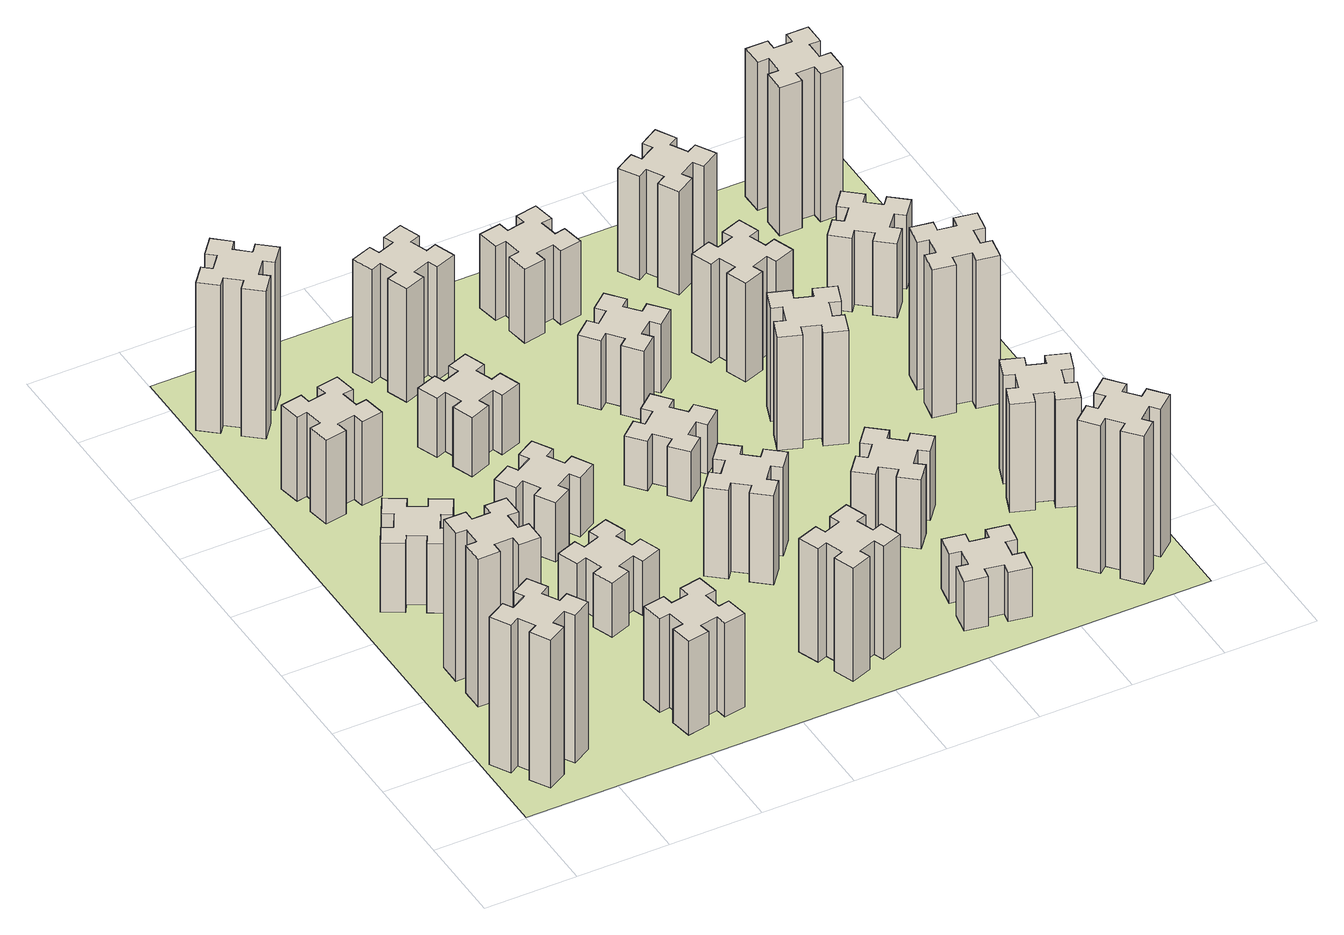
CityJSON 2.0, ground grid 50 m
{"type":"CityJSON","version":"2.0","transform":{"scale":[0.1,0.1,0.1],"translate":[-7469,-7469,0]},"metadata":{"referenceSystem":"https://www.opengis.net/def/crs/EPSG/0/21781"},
"CityObjects":{
"building1":{"type":"Building","attributes":{"class":"1000","function":"1000","usage":"1000","yearOfConstruction":2016,"roofType":"1000","measuredHeight":90,"storeysAboveGround":30,"storeysBelowGround":0},"geometry":[{"type":"Solid","lod":"1","boundaries":[[[[0,1,2,3,4,5,6,7,8,9,10,11,12,13,14,15,16,17,18,19]],[[17,16,20,21]],[[16,15,22,20]],[[15,14,23,22]],[[14,13,24,23]],[[13,12,25,24]],[[12,11,26,25]],[[11,10,27,26]],[[10,9,28,27]],[[9,8,29,28]],[[8,7,30,29]],[[7,6,31,30]],[[6,5,32,31]],[[5,4,33,32]],[[4,3,34,33]],[[3,2,35,34]],[[2,1,36,35]],[[1,0,37,36]],[[0,19,38,37]],[[19,18,39,38]],[[18,17,21,39]],[[24,25,26,27,28,29,30,31,32,33,34,35,36,37,38,39,21,20,22,23]]]]}]},
"building2":{"type":"Building","attributes":{"class":"1000","function":"1000","usage":"1000","yearOfConstruction":2016,"roofType":"1000","measuredHeight":90,"storeysAboveGround":30,"storeysBelowGround":0},"geometry":[{"type":"Solid","lod":"1","boundaries":[[[[40,41,42,43,44,45,46,47,48,49,50,51,52,53,54,55,56,57,58,59]],[[57,56,60,61]],[[56,55,62,60]],[[55,54,63,62]],[[54,53,64,63]],[[53,52,65,64]],[[52,51,66,65]],[[51,50,67,66]],[[50,49,68,67]],[[49,48,69,68]],[[48,47,70,69]],[[47,46,71,70]],[[46,45,72,71]],[[45,44,73,72]],[[44,43,74,73]],[[43,42,75,74]],[[42,41,76,75]],[[41,40,77,76]],[[40,59,78,77]],[[59,58,79,78]],[[58,57,61,79]],[[64,65,66,67,68,69,70,71,72,73,74,75,76,77,78,79,61,60,62,63]]]]}]},
"building3":{"type":"Building","attributes":{"class":"1000","function":"1000","usage":"1000","yearOfConstruction":2016,"roofType":"1000","measuredHeight":42,"storeysAboveGround":30,"storeysBelowGround":0},"geometry":[{"type":"Solid","lod":"1","boundaries":[[[[80,81,82,83,84,85,86,87,88,89,90,91,92,93,94,95,96,97,98,99]],[[97,96,100,101]],[[96,95,102,100]],[[95,94,103,102]],[[94,93,104,103]],[[93,92,105,104]],[[92,91,106,105]],[[91,90,107,106]],[[90,89,108,107]],[[89,88,109,108]],[[88,87,110,109]],[[87,86,111,110]],[[86,85,112,111]],[[85,84,113,112]],[[84,83,114,113]],[[83,82,115,114]],[[82,81,116,115]],[[81,80,117,116]],[[80,99,118,117]],[[99,98,119,118]],[[98,97,101,119]],[[104,105,106,107,108,109,110,111,112,113,114,115,116,117,118,119,101,100,102,103]]]]}]},
"building4":{"type":"Building","attributes":{"class":"1000","function":"1000","usage":"1000","yearOfConstruction":2016,"roofType":"1000","measuredHeight":51,"storeysAboveGround":30,"storeysBelowGround":0},"geometry":[{"type":"Solid","lod":"1","boundaries":[[[[120,121,122,123,124,125,126,127,128,129,130,131,132,133,134,135,136,137,138,139]],[[137,136,140,141]],[[136,135,142,140]],[[135,134,143,142]],[[134,133,144,143]],[[133,132,145,144]],[[132,131,146,145]],[[131,130,147,146]],[[130,129,148,147]],[[129,128,149,148]],[[128,127,150,149]],[[127,126,151,150]],[[126,125,152,151]],[[125,124,153,152]],[[124,123,154,153]],[[123,122,155,154]],[[122,121,156,155]],[[121,120,157,156]],[[120,139,158,157]],[[139,138,159,158]],[[138,137,141,159]],[[144,145,146,147,148,149,150,151,152,153,154,155,156,157,158,159,141,140,142,143]]]]}]},
"building5":{"type":"Building","attributes":{"class":"1000","function":"1000","usage":"1000","yearOfConstruction":2016,"roofType":"1000","measuredHeight":57,"storeysAboveGround":30,"storeysBelowGround":0},"geometry":[{"type":"Solid","lod":"1","boundaries":[[[[160,161,162,163,164,165,166,167,168,169,170,171,172,173,174,175,176,177,178,179]],[[177,176,180,181]],[[176,175,182,180]],[[175,174,183,182]],[[174,173,184,183]],[[173,172,185,184]],[[172,171,186,185]],[[171,170,187,186]],[[170,169,188,187]],[[169,168,189,188]],[[168,167,190,189]],[[167,166,191,190]],[[166,165,192,191]],[[165,164,193,192]],[[164,163,194,193]],[[163,162,195,194]],[[162,161,196,195]],[[161,160,197,196]],[[160,179,198,197]],[[179,178,199,198]],[[178,177,181,199]],[[184,185,186,187,188,189,190,191,192,193,194,195,196,197,198,199,181,180,182,183]]]]}]},
"building6":{"type":"Building","attributes":{"class":"1000","function":"1000","usage":"1000","yearOfConstruction":2016,"roofType":"1000","measuredHeight":90,"storeysAboveGround":30,"storeysBelowGround":0},"geometry":[{"type":"Solid","lod":"1","boundaries":[[[[200,201,202,203,204,205,206,207,208,209,210,211,212,213,214,215,216,217,218,219]],[[217,216,220,221]],[[216,215,222,220]],[[215,214,223,222]],[[214,213,224,223]],[[213,212,225,224]],[[212,211,226,225]],[[211,210,227,226]],[[210,209,228,227]],[[209,208,229,228]],[[208,207,230,229]],[[207,206,231,230]],[[206,205,232,231]],[[205,204,233,232]],[[204,203,234,233]],[[203,202,235,234]],[[202,201,236,235]],[[201,200,237,236]],[[200,219,238,237]],[[219,218,239,238]],[[218,217,221,239]],[[224,225,226,227,228,229,230,231,232,233,234,235,236,237,238,239,221,220,222,223]]]]}]},
"building7":{"type":"Building","attributes":{"class":"1000","function":"1000","usage":"1000","yearOfConstruction":2016,"roofType":"1000","measuredHeight":33,"storeysAboveGround":30,"storeysBelowGround":0},"geometry":[{"type":"Solid","lod":"1","boundaries":[[[[240,241,242,243,244,245,246,247,248,249,250,251,252,253,254,255,256,257,258,259]],[[257,256,260,261]],[[256,255,262,260]],[[255,254,263,262]],[[254,253,264,263]],[[253,252,265,264]],[[252,251,266,265]],[[251,250,267,266]],[[250,249,268,267]],[[249,248,269,268]],[[248,247,270,269]],[[247,246,271,270]],[[246,245,272,271]],[[245,244,273,272]],[[244,243,274,273]],[[243,242,275,274]],[[242,241,276,275]],[[241,240,277,276]],[[240,259,278,277]],[[259,258,279,278]],[[258,257,261,279]],[[264,265,266,267,268,269,270,271,272,273,274,275,276,277,278,279,261,260,262,263]]]]}]},
"building8":{"type":"Building","attributes":{"class":"1000","function":"1000","usage":"1000","yearOfConstruction":2016,"roofType":"1000","measuredHeight":36,"storeysAboveGround":30,"storeysBelowGround":0},"geometry":[{"type":"Solid","lod":"1","boundaries":[[[[280,281,282,283,284,285,286,287,288,289,290,291,292,293,294,295,296,297,298,299]],[[297,296,300,301]],[[296,295,302,300]],[[295,294,303,302]],[[294,293,304,303]],[[293,292,305,304]],[[292,291,306,305]],[[291,290,307,306]],[[290,289,308,307]],[[289,288,309,308]],[[288,287,310,309]],[[287,286,311,310]],[[286,285,312,311]],[[285,284,313,312]],[[284,283,314,313]],[[283,282,315,314]],[[282,281,316,315]],[[281,280,317,316]],[[280,299,318,317]],[[299,298,319,318]],[[298,297,301,319]],[[304,305,306,307,308,309,310,311,312,313,314,315,316,317,318,319,301,300,302,303]]]]}]},
"building9":{"type":"Building","attributes":{"class":"1000","function":"1000","usage":"1000","yearOfConstruction":2016,"roofType":"1000","measuredHeight":36,"storeysAboveGround":30,"storeysBelowGround":0},"geometry":[{"type":"Solid","lod":"1","boundaries":[[[[320,321,322,323,324,325,326,327,328,329,330,331,332,333,334,335,336,337,338,339]],[[337,336,340,341]],[[336,335,342,340]],[[335,334,343,342]],[[334,333,344,343]],[[333,332,345,344]],[[332,331,346,345]],[[331,330,347,346]],[[330,329,348,347]],[[329,328,349,348]],[[328,327,350,349]],[[327,326,351,350]],[[326,325,352,351]],[[325,324,353,352]],[[324,323,354,353]],[[323,322,355,354]],[[322,321,356,355]],[[321,320,357,356]],[[320,339,358,357]],[[339,338,359,358]],[[338,337,341,359]],[[344,345,346,347,348,349,350,351,352,353,354,355,356,357,358,359,341,340,342,343]]]]}]},
"building10":{"type":"Building","attributes":{"class":"1000","function":"1000","usage":"1000","yearOfConstruction":2016,"roofType":"1000","measuredHeight":69,"storeysAboveGround":30,"storeysBelowGround":0},"geometry":[{"type":"Solid","lod":"1","boundaries":[[[[360,361,362,363,364,365,366,367,368,369,370,371,372,373,374,375,376,377,378,379]],[[377,376,380,381]],[[376,375,382,380]],[[375,374,383,382]],[[374,373,384,383]],[[373,372,385,384]],[[372,371,386,385]],[[371,370,387,386]],[[370,369,388,387]],[[369,368,389,388]],[[368,367,390,389]],[[367,366,391,390]],[[366,365,392,391]],[[365,364,393,392]],[[364,363,394,393]],[[363,362,395,394]],[[362,361,396,395]],[[361,360,397,396]],[[360,379,398,397]],[[379,378,399,398]],[[378,377,381,399]],[[384,385,386,387,388,389,390,391,392,393,394,395,396,397,398,399,381,380,382,383]]]]}]},
"building11":{"type":"Building","attributes":{"class":"1000","function":"1000","usage":"1000","yearOfConstruction":2016,"roofType":"1000","measuredHeight":69,"storeysAboveGround":30,"storeysBelowGround":0},"geometry":[{"type":"Solid","lod":"1","boundaries":[[[[400,401,402,403,404,405,406,407,408,409,410,411,412,413,414,415,416,417,418,419]],[[417,416,420,421]],[[416,415,422,420]],[[415,414,423,422]],[[414,413,424,423]],[[413,412,425,424]],[[412,411,426,425]],[[411,410,427,426]],[[410,409,428,427]],[[409,408,429,428]],[[408,407,430,429]],[[407,406,431,430]],[[406,405,432,431]],[[405,404,433,432]],[[404,403,434,433]],[[403,402,435,434]],[[402,401,436,435]],[[401,400,437,436]],[[400,419,438,437]],[[419,418,439,438]],[[418,417,421,439]],[[424,425,426,427,428,429,430,431,432,433,434,435,436,437,438,439,421,420,422,423]]]]}]},
"building12":{"type":"Building","attributes":{"class":"1000","function":"1000","usage":"1000","yearOfConstruction":2016,"roofType":"1000","measuredHeight":54,"storeysAboveGround":30,"storeysBelowGround":0},"geometry":[{"type":"Solid","lod":"1","boundaries":[[[[440,441,442,443,444,445,446,447,448,449,450,451,452,453,454,455,456,457,458,459]],[[457,456,460,461]],[[456,455,462,460]],[[455,454,463,462]],[[454,453,464,463]],[[453,452,465,464]],[[452,451,466,465]],[[451,450,467,466]],[[450,449,468,467]],[[449,448,469,468]],[[448,447,470,469]],[[447,446,471,470]],[[446,445,472,471]],[[445,444,473,472]],[[444,443,474,473]],[[443,442,475,474]],[[442,441,476,475]],[[441,440,477,476]],[[440,459,478,477]],[[459,458,479,478]],[[458,457,461,479]],[[464,465,466,467,468,469,470,471,472,473,474,475,476,477,478,479,461,460,462,463]]]]}]},
"building13":{"type":"Building","attributes":{"class":"1000","function":"1000","usage":"1000","yearOfConstruction":2016,"roofType":"1000","measuredHeight":30,"storeysAboveGround":30,"storeysBelowGround":0},"geometry":[{"type":"Solid","lod":"1","boundaries":[[[[480,481,482,483,484,485,486,487,488,489,490,491,492,493,494,495,496,497,498,499]],[[497,496,500,501]],[[496,495,502,500]],[[495,494,503,502]],[[494,493,504,503]],[[493,492,505,504]],[[492,491,506,505]],[[491,490,507,506]],[[490,489,508,507]],[[489,488,509,508]],[[488,487,510,509]],[[487,486,511,510]],[[486,485,512,511]],[[485,484,513,512]],[[484,483,514,513]],[[483,482,515,514]],[[482,481,516,515]],[[481,480,517,516]],[[480,499,518,517]],[[499,498,519,518]],[[498,497,501,519]],[[504,505,506,507,508,509,510,511,512,513,514,515,516,517,518,519,501,500,502,503]]]]}]},
"building14":{"type":"Building","attributes":{"class":"1000","function":"1000","usage":"1000","yearOfConstruction":2016,"roofType":"1000","measuredHeight":42,"storeysAboveGround":30,"storeysBelowGround":0},"geometry":[{"type":"Solid","lod":"1","boundaries":[[[[520,521,522,523,524,525,526,527,528,529,530,531,532,533,534,535,536,537,538,539]],[[537,536,540,541]],[[536,535,542,540]],[[535,534,543,542]],[[534,533,544,543]],[[533,532,545,544]],[[532,531,546,545]],[[531,530,547,546]],[[530,529,548,547]],[[529,528,549,548]],[[528,527,550,549]],[[527,526,551,550]],[[526,525,552,551]],[[525,524,553,552]],[[524,523,554,553]],[[523,522,555,554]],[[522,521,556,555]],[[521,520,557,556]],[[520,539,558,557]],[[539,538,559,558]],[[538,537,541,559]],[[544,545,546,547,548,549,550,551,552,553,554,555,556,557,558,559,541,540,542,543]]]]}]},
"building15":{"type":"Building","attributes":{"class":"1000","function":"1000","usage":"1000","yearOfConstruction":2016,"roofType":"1000","measuredHeight":30,"storeysAboveGround":30,"storeysBelowGround":0},"geometry":[{"type":"Solid","lod":"1","boundaries":[[[[560,561,562,563,564,565,566,567,568,569,570,571,572,573,574,575,576,577,578,579]],[[577,576,580,581]],[[576,575,582,580]],[[575,574,583,582]],[[574,573,584,583]],[[573,572,585,584]],[[572,571,586,585]],[[571,570,587,586]],[[570,569,588,587]],[[569,568,589,588]],[[568,567,590,589]],[[567,566,591,590]],[[566,565,592,591]],[[565,564,593,592]],[[564,563,594,593]],[[563,562,595,594]],[[562,561,596,595]],[[561,560,597,596]],[[560,579,598,597]],[[579,578,599,598]],[[578,577,581,599]],[[584,585,586,587,588,589,590,591,592,593,594,595,596,597,598,599,581,580,582,583]]]]}]},
"building16":{"type":"Building","attributes":{"class":"1000","function":"1000","usage":"1000","yearOfConstruction":2016,"roofType":"1000","measuredHeight":45,"storeysAboveGround":30,"storeysBelowGround":0},"geometry":[{"type":"Solid","lod":"1","boundaries":[[[[600,601,602,603,604,605,606,607,608,609,610,611,612,613,614,615,616,617,618,619]],[[617,616,620,621]],[[616,615,622,620]],[[615,614,623,622]],[[614,613,624,623]],[[613,612,625,624]],[[612,611,626,625]],[[611,610,627,626]],[[610,609,628,627]],[[609,608,629,628]],[[608,607,630,629]],[[607,606,631,630]],[[606,605,632,631]],[[605,604,633,632]],[[604,603,634,633]],[[603,602,635,634]],[[602,601,636,635]],[[601,600,637,636]],[[600,619,638,637]],[[619,618,639,638]],[[618,617,621,639]],[[624,625,626,627,628,629,630,631,632,633,634,635,636,637,638,639,621,620,622,623]]]]}]},
"building17":{"type":"Building","attributes":{"class":"1000","function":"1000","usage":"1000","yearOfConstruction":2016,"roofType":"1000","measuredHeight":42,"storeysAboveGround":30,"storeysBelowGround":0},"geometry":[{"type":"Solid","lod":"1","boundaries":[[[[640,641,642,643,644,645,646,647,648,649,650,651,652,653,654,655,656,657,658,659]],[[657,656,660,661]],[[656,655,662,660]],[[655,654,663,662]],[[654,653,664,663]],[[653,652,665,664]],[[652,651,666,665]],[[651,650,667,666]],[[650,649,668,667]],[[649,648,669,668]],[[648,647,670,669]],[[647,646,671,670]],[[646,645,672,671]],[[645,644,673,672]],[[644,643,674,673]],[[643,642,675,674]],[[642,641,676,675]],[[641,640,677,676]],[[640,659,678,677]],[[659,658,679,678]],[[658,657,661,679]],[[664,665,666,667,668,669,670,671,672,673,674,675,676,677,678,679,661,660,662,663]]]]}]},
"building18":{"type":"Building","attributes":{"class":"1000","function":"1000","usage":"1000","yearOfConstruction":2016,"roofType":"1000","measuredHeight":69,"storeysAboveGround":30,"storeysBelowGround":0},"geometry":[{"type":"Solid","lod":"1","boundaries":[[[[680,681,682,683,684,685,686,687,688,689,690,691,692,693,694,695,696,697,698,699]],[[697,696,700,701]],[[696,695,702,700]],[[695,694,703,702]],[[694,693,704,703]],[[693,692,705,704]],[[692,691,706,705]],[[691,690,707,706]],[[690,689,708,707]],[[689,688,709,708]],[[688,687,710,709]],[[687,686,711,710]],[[686,685,712,711]],[[685,684,713,712]],[[684,683,714,713]],[[683,682,715,714]],[[682,681,716,715]],[[681,680,717,716]],[[680,699,718,717]],[[699,698,719,718]],[[698,697,701,719]],[[704,705,706,707,708,709,710,711,712,713,714,715,716,717,718,719,701,700,702,703]]]]}]},
"building19":{"type":"Building","attributes":{"class":"1000","function":"1000","usage":"1000","yearOfConstruction":2016,"roofType":"1000","measuredHeight":60,"storeysAboveGround":30,"storeysBelowGround":0},"geometry":[{"type":"Solid","lod":"1","boundaries":[[[[720,721,722,723,724,725,726,727,728,729,730,731,732,733,734,735,736,737,738,739]],[[737,736,740,741]],[[736,735,742,740]],[[735,734,743,742]],[[734,733,744,743]],[[733,732,745,744]],[[732,731,746,745]],[[731,730,747,746]],[[730,729,748,747]],[[729,728,749,748]],[[728,727,750,749]],[[727,726,751,750]],[[726,725,752,751]],[[725,724,753,752]],[[724,723,754,753]],[[723,722,755,754]],[[722,721,756,755]],[[721,720,757,756]],[[720,739,758,757]],[[739,738,759,758]],[[738,737,741,759]],[[744,745,746,747,748,749,750,751,752,753,754,755,756,757,758,759,741,740,742,743]]]]}]},
"building20":{"type":"Building","attributes":{"class":"1000","function":"1000","usage":"1000","yearOfConstruction":2016,"roofType":"1000","measuredHeight":90,"storeysAboveGround":30,"storeysBelowGround":0},"geometry":[{"type":"Solid","lod":"1","boundaries":[[[[760,761,762,763,764,765,766,767,768,769,770,771,772,773,774,775,776,777,778,779]],[[777,776,780,781]],[[776,775,782,780]],[[775,774,783,782]],[[774,773,784,783]],[[773,772,785,784]],[[772,771,786,785]],[[771,770,787,786]],[[770,769,788,787]],[[769,768,789,788]],[[768,767,790,789]],[[767,766,791,790]],[[766,765,792,791]],[[765,764,793,792]],[[764,763,794,793]],[[763,762,795,794]],[[762,761,796,795]],[[761,760,797,796]],[[760,779,798,797]],[[779,778,799,798]],[[778,777,781,799]],[[784,785,786,787,788,789,790,791,792,793,794,795,796,797,798,799,781,780,782,783]]]]}]},
"building21":{"type":"Building","attributes":{"class":"1000","function":"1000","usage":"1000","yearOfConstruction":2016,"roofType":"1000","measuredHeight":63,"storeysAboveGround":30,"storeysBelowGround":0},"geometry":[{"type":"Solid","lod":"1","boundaries":[[[[800,801,802,803,804,805,806,807,808,809,810,811,812,813,814,815,816,817,818,819]],[[817,816,820,821]],[[816,815,822,820]],[[815,814,823,822]],[[814,813,824,823]],[[813,812,825,824]],[[812,811,826,825]],[[811,810,827,826]],[[810,809,828,827]],[[809,808,829,828]],[[808,807,830,829]],[[807,806,831,830]],[[806,805,832,831]],[[805,804,833,832]],[[804,803,834,833]],[[803,802,835,834]],[[802,801,836,835]],[[801,800,837,836]],[[800,819,838,837]],[[819,818,839,838]],[[818,817,821,839]],[[824,825,826,827,828,829,830,831,832,833,834,835,836,837,838,839,821,820,822,823]]]]}]},
"building22":{"type":"Building","attributes":{"class":"1000","function":"1000","usage":"1000","yearOfConstruction":2016,"roofType":"1000","measuredHeight":66,"storeysAboveGround":30,"storeysBelowGround":0},"geometry":[{"type":"Solid","lod":"1","boundaries":[[[[840,841,842,843,844,845,846,847,848,849,850,851,852,853,854,855,856,857,858,859]],[[857,856,860,861]],[[856,855,862,860]],[[855,854,863,862]],[[854,853,864,863]],[[853,852,865,864]],[[852,851,866,865]],[[851,850,867,866]],[[850,849,868,867]],[[849,848,869,868]],[[848,847,870,869]],[[847,846,871,870]],[[846,845,872,871]],[[845,844,873,872]],[[844,843,874,873]],[[843,842,875,874]],[[842,841,876,875]],[[841,840,877,876]],[[840,859,878,877]],[[859,858,879,878]],[[858,857,861,879]],[[864,865,866,867,868,869,870,871,872,873,874,875,876,877,878,879,861,860,862,863]]]]}]},
"building23":{"type":"Building","attributes":{"class":"1000","function":"1000","usage":"1000","yearOfConstruction":2016,"roofType":"1000","measuredHeight":90,"storeysAboveGround":30,"storeysBelowGround":0},"geometry":[{"type":"Solid","lod":"1","boundaries":[[[[880,881,882,883,884,885,886,887,888,889,890,891,892,893,894,895,896,897,898,899]],[[897,896,900,901]],[[896,895,902,900]],[[895,894,903,902]],[[894,893,904,903]],[[893,892,905,904]],[[892,891,906,905]],[[891,890,907,906]],[[890,889,908,907]],[[889,888,909,908]],[[888,887,910,909]],[[887,886,911,910]],[[886,885,912,911]],[[885,884,913,912]],[[884,883,914,913]],[[883,882,915,914]],[[882,881,916,915]],[[881,880,917,916]],[[880,899,918,917]],[[899,898,919,918]],[[898,897,901,919]],[[904,905,906,907,908,909,910,911,912,913,914,915,916,917,918,919,901,900,902,903]]]]}]},
"building24":{"type":"Building","attributes":{"class":"1000","function":"1000","usage":"1000","yearOfConstruction":2016,"roofType":"1000","measuredHeight":45,"storeysAboveGround":30,"storeysBelowGround":0},"geometry":[{"type":"Solid","lod":"1","boundaries":[[[[920,921,922,923,924,925,926,927,928,929,930,931,932,933,934,935,936,937,938,939]],[[937,936,940,941]],[[936,935,942,940]],[[935,934,943,942]],[[934,933,944,943]],[[933,932,945,944]],[[932,931,946,945]],[[931,930,947,946]],[[930,929,948,947]],[[929,928,949,948]],[[928,927,950,949]],[[927,926,951,950]],[[926,925,952,951]],[[925,924,953,952]],[[924,923,954,953]],[[923,922,955,954]],[[922,921,956,955]],[[921,920,957,956]],[[920,939,958,957]],[[939,938,959,958]],[[938,937,941,959]],[[944,945,946,947,948,949,950,951,952,953,954,955,956,957,958,959,941,940,942,943]]]]}]},
"building25":{"type":"Building","attributes":{"class":"1000","function":"1000","usage":"1000","yearOfConstruction":2016,"roofType":"1000","measuredHeight":90,"storeysAboveGround":30,"storeysBelowGround":0},"geometry":[{"type":"Solid","lod":"1","boundaries":[[[[960,961,962,963,964,965,966,967,968,969,970,971,972,973,974,975,976,977,978,979]],[[977,976,980,981]],[[976,975,982,980]],[[975,974,983,982]],[[974,973,984,983]],[[973,972,985,984]],[[972,971,986,985]],[[971,970,987,986]],[[970,969,988,987]],[[969,968,989,988]],[[968,967,990,989]],[[967,966,991,990]],[[966,965,992,991]],[[965,964,993,992]],[[964,963,994,993]],[[963,962,995,994]],[[962,961,996,995]],[[961,960,997,996]],[[960,979,998,997]],[[979,978,999,998]],[[978,977,981,999]],[[984,985,986,987,988,989,990,991,992,993,994,995,996,997,998,999,981,980,982,983]]]]}]},
"landuse1":{"type":"LandUse","attributes":{"name":"plot1","function":"1010"},"geometry":[{"type":"MultiSurface","lod":"1","boundaries":[[[1000,1001,1002,1003]]]}]}
},
"vertices":[
[155,364,0],[205,277,0],[153,247,0],[213,143,0],[317,203,0],[287,255,0],[374,305,0],[404,253,0],[508,313,0],[448,417,0],[396,387,0],[346,474,0],[398,504,0],[338,608,0],[234,548,0],[264,496,0],[177,446,0],[147,498,0],[43,438,0],[103,334,0],[177,446,900],[147,498,900],[264,496,900],[234,548,900],[338,608,900],[398,504,900],[346,474,900],[396,387,900],[448,417,900],[508,313,900],[404,253,900],[374,305,900],[287,255,900],[317,203,900],[213,143,900],[153,247,900],[205,277,900],[155,364,900],[103,334,900],[43,438,900],
[265,1065,0],[265,965,0],[205,965,0],[205,845,0],[325,845,0],[325,905,0],[425,905,0],[425,845,0],[545,845,0],[545,965,0],[485,965,0],[485,1065,0],[545,1065,0],[545,1185,0],[425,1185,0],[425,1125,0],[325,1125,0],[325,1185,0],[205,1185,0],[205,1065,0],[325,1125,900],[325,1185,900],[425,1125,900],[425,1185,900],[545,1185,900],[545,1065,900],[485,1065,900],[485,965,900],[545,965,900],[545,845,900],[425,845,900],[425,905,900],[325,905,900],[325,845,900],[205,845,900],[205,965,900],[265,965,900],[265,1065,900],[205,1065,900],[205,1185,900],
[474,1826,0],[387,1876,0],[417,1928,0],[313,1988,0],[253,1884,0],[305,1854,0],[255,1767,0],[203,1797,0],[143,1693,0],[247,1633,0],[277,1685,0],[364,1635,0],[334,1583,0],[438,1523,0],[498,1627,0],[446,1657,0],[496,1744,0],[548,1714,0],[608,1818,0],[504,1878,0],[496,1744,420],[548,1714,420],[446,1657,420],[498,1627,420],[438,1523,420],[334,1583,420],[364,1635,420],[277,1685,420],[247,1633,420],[143,1693,420],[203,1797,420],[255,1767,420],[305,1854,420],[253,1884,420],[313,1988,420],[417,1928,420],[387,1876,420],[474,1826,420],[504,1878,420],[608,1818,420],
[405,2712,0],[307,2695,0],[297,2754,0],[178,2733,0],[199,2615,0],[258,2625,0],[276,2527,0],[217,2517,0],[237,2398,0],[356,2419,0],[345,2478,0],[444,2496,0],[454,2437,0],[572,2457,0],[551,2576,0],[492,2565,0],[475,2664,0],[534,2674,0],[513,2792,0],[395,2771,0],[475,2664,510],[534,2674,510],[492,2565,510],[551,2576,510],[572,2457,510],[454,2437,510],[444,2496,510],[345,2478,510],[356,2419,510],[237,2398,510],[217,2517,510],[276,2527,510],[258,2625,510],[199,2615,510],[178,2733,510],[297,2754,510],[307,2695,510],[405,2712,510],[395,2771,510],[513,2792,510],
[1085,258,0],[1184,276,0],[1194,217,0],[1312,237,0],[1291,356,0],[1232,345,0],[1215,444,0],[1274,454,0],[1253,572,0],[1135,551,0],[1145,492,0],[1047,475,0],[1037,534,0],[918,513,0],[939,395,0],[998,405,0],[1016,307,0],[957,297,0],[977,178,0],[1096,199,0],[1016,307,570],[957,297,570],[998,405,570],[939,395,570],[918,513,570],[1037,534,570],[1047,475,570],[1145,492,570],[1135,551,570],[1253,572,570],[1274,454,570],[1215,444,570],[1232,345,570],[1291,356,570],[1312,237,570],[1194,217,570],[1184,276,570],[1085,258,570],[1096,199,570],[977,178,570],
[384,3387,0],[308,3452,0],[346,3498,0],[254,3575,0],[177,3483,0],[223,3444,0],[159,3368,0],[113,3406,0],[36,3314,0],[128,3237,0],[166,3283,0],[243,3219,0],[204,3173,0],[296,3096,0],[373,3188,0],[327,3226,0],[392,3303,0],[438,3264,0],[515,3356,0],[423,3433,0],[392,3303,900],[438,3264,900],[327,3226,900],[373,3188,900],[296,3096,900],[204,3173,900],[243,3219,900],[166,3283,900],[128,3237,900],[36,3314,900],[113,3406,900],[159,3368,900],[223,3444,900],[177,3483,900],[254,3575,900],[346,3498,900],[308,3452,900],[384,3387,900],[423,3433,900],[515,3356,900],
[1125,1336,0],[1031,1302,0],[1010,1358,0],[897,1317,0],[939,1204,0],[995,1225,0],[1029,1131,0],[973,1110,0],[1014,997,0],[1127,1039,0],[1106,1095,0],[1200,1129,0],[1220,1073,0],[1333,1114,0],[1292,1227,0],[1236,1206,0],[1202,1300,0],[1258,1320,0],[1217,1433,0],[1104,1392,0],[1202,1300,330],[1258,1320,330],[1236,1206,330],[1292,1227,330],[1333,1114,330],[1220,1073,330],[1200,1129,330],[1106,1095,330],[1127,1039,330],[1014,997,330],[973,1110,330],[1029,1131,330],[995,1225,330],[939,1204,330],[897,1317,330],[1010,1358,330],[1031,1302,330],[1125,1336,330],[1104,1392,330],[1217,1433,330],
[1236,1867,0],[1186,1954,0],[1238,1984,0],[1178,2088,0],[1074,2028,0],[1104,1976,0],[1017,1926,0],[987,1978,0],[883,1918,0],[943,1814,0],[995,1844,0],[1045,1757,0],[993,1727,0],[1053,1623,0],[1157,1683,0],[1127,1735,0],[1214,1785,0],[1244,1733,0],[1348,1793,0],[1288,1897,0],[1214,1785,360],[1244,1733,360],[1127,1735,360],[1157,1683,360],[1053,1623,360],[993,1727,360],[1045,1757,360],[995,1844,360],[943,1814,360],[883,1918,360],[987,1978,360],[1017,1926,360],[1104,1976,360],[1074,2028,360],[1178,2088,360],[1238,1984,360],[1186,1954,360],[1236,1867,360],[1288,1897,360],[1348,1793,360],
[1106,2475,0],[1200,2509,0],[1220,2453,0],[1333,2494,0],[1292,2607,0],[1236,2586,0],[1202,2680,0],[1258,2700,0],[1217,2813,0],[1104,2772,0],[1125,2716,0],[1031,2682,0],[1010,2738,0],[897,2697,0],[939,2584,0],[995,2605,0],[1029,2511,0],[973,2490,0],[1014,2377,0],[1127,2419,0],[1029,2511,360],[973,2490,360],[995,2605,360],[939,2584,360],[897,2697,360],[1010,2738,360],[1031,2682,360],[1125,2716,360],[1104,2772,360],[1217,2813,360],[1258,2700,360],[1202,2680,360],[1236,2586,360],[1292,2607,360],[1333,2494,360],[1220,2453,360],[1200,2509,360],[1106,2475,360],[1127,2419,360],[1014,2377,360],
[1965,496,0],[1871,462,0],[1850,518,0],[1737,477,0],[1779,364,0],[1835,385,0],[1869,291,0],[1813,270,0],[1854,157,0],[1967,199,0],[1946,255,0],[2040,289,0],[2060,233,0],[2173,274,0],[2132,387,0],[2076,366,0],[2042,460,0],[2098,480,0],[2057,593,0],[1944,552,0],[2042,460,690],[2098,480,690],[2076,366,690],[2132,387,690],[2173,274,690],[2060,233,690],[2040,289,690],[1946,255,690],[1967,199,690],[1854,157,690],[1813,270,690],[1869,291,690],[1835,385,690],[1779,364,690],[1737,477,690],[1850,518,690],[1871,462,690],[1965,496,690],[1944,552,690],[2057,593,690],
[1125,3356,0],[1031,3322,0],[1010,3378,0],[897,3337,0],[939,3224,0],[995,3245,0],[1029,3151,0],[973,3130,0],[1014,3017,0],[1127,3059,0],[1106,3115,0],[1200,3149,0],[1220,3093,0],[1333,3134,0],[1292,3247,0],[1236,3226,0],[1202,3320,0],[1258,3340,0],[1217,3453,0],[1104,3412,0],[1202,3320,690],[1258,3340,690],[1236,3226,690],[1292,3247,690],[1333,3134,690],[1220,3093,690],[1200,3149,690],[1106,3115,690],[1127,3059,690],[1014,3017,690],[973,3130,690],[1029,3151,690],[995,3245,690],[939,3224,690],[897,3337,690],[1010,3378,690],[1031,3322,690],[1125,3356,690],[1104,3412,690],[1217,3453,690],
[1746,1163,0],[1823,1099,0],[1784,1053,0],[1876,976,0],[1953,1068,0],[1907,1106,0],[1972,1183,0],[2018,1144,0],[2095,1236,0],[2003,1313,0],[1964,1267,0],[1888,1332,0],[1926,1378,0],[1834,1455,0],[1757,1363,0],[1803,1324,0],[1739,1248,0],[1693,1286,0],[1616,1194,0],[1708,1117,0],[1739,1248,540],[1693,1286,540],[1803,1324,540],[1757,1363,540],[1834,1455,540],[1926,1378,540],[1888,1332,540],[1964,1267,540],[2003,1313,540],[2095,1236,540],[2018,1144,540],[1972,1183,540],[1907,1106,540],[1953,1068,540],[1876,976,540],[1784,1053,540],[1823,1099,540],[1746,1163,540],[1708,1117,540],[1616,1194,540],
[1972,1988,0],[1907,2064,0],[1953,2103,0],[1876,2195,0],[1784,2118,0],[1823,2072,0],[1746,2007,0],[1708,2053,0],[1616,1976,0],[1693,1884,0],[1739,1923,0],[1803,1846,0],[1757,1808,0],[1834,1716,0],[1926,1793,0],[1888,1839,0],[1964,1903,0],[2003,1857,0],[2095,1934,0],[2018,2026,0],[1964,1903,300],[2003,1857,300],[1888,1839,300],[1926,1793,300],[1834,1716,300],[1757,1808,300],[1803,1846,300],[1739,1923,300],[1693,1884,300],[1616,1976,300],[1708,2053,300],[1746,2007,300],[1823,2072,300],[1784,2118,300],[1876,2195,300],[1953,2103,300],[1907,2064,300],[1972,1988,300],[2018,2026,300],[2095,1934,300],
[1839,2563,0],[1903,2486,0],[1857,2448,0],[1934,2356,0],[2026,2433,0],[1988,2479,0],[2064,2543,0],[2103,2497,0],[2195,2574,0],[2118,2666,0],[2072,2628,0],[2007,2704,0],[2053,2743,0],[1976,2835,0],[1884,2758,0],[1923,2712,0],[1846,2647,0],[1808,2693,0],[1716,2616,0],[1793,2524,0],[1846,2647,420],[1808,2693,420],[1923,2712,420],[1884,2758,420],[1976,2835,420],[2053,2743,420],[2007,2704,420],[2072,2628,420],[2118,2666,420],[2195,2574,420],[2103,2497,420],[2064,2543,420],[1988,2479,420],[2026,2433,420],[1934,2356,420],[1857,2448,420],[1903,2486,420],[1839,2563,420],[1793,2524,420],[1716,2616,420],
[2596,444,0],[2578,345,0],[2519,356,0],[2498,237,0],[2617,217,0],[2627,276,0],[2725,258,0],[2715,199,0],[2833,178,0],[2854,297,0],[2795,307,0],[2812,405,0],[2871,395,0],[2892,513,0],[2774,534,0],[2764,475,0],[2665,492,0],[2676,551,0],[2557,572,0],[2537,454,0],[2665,492,300],[2676,551,300],[2764,475,300],[2774,534,300],[2892,513,300],[2871,395,300],[2812,405,300],[2795,307,300],[2854,297,300],[2833,178,300],[2715,199,300],[2725,258,300],[2627,276,300],[2617,217,300],[2498,237,300],[2519,356,300],[2578,345,300],[2596,444,300],[2537,454,300],[2557,572,300],
[1738,3365,0],[1756,3267,0],[1697,3257,0],[1717,3138,0],[1836,3159,0],[1825,3218,0],[1924,3236,0],[1934,3177,0],[2052,3197,0],[2031,3316,0],[1972,3305,0],[1955,3404,0],[2014,3414,0],[1993,3532,0],[1875,3511,0],[1885,3452,0],[1787,3435,0],[1777,3494,0],[1658,3473,0],[1679,3355,0],[1787,3435,450],[1777,3494,450],[1885,3452,450],[1875,3511,450],[1993,3532,450],[2014,3414,450],[1955,3404,450],[1972,3305,450],[2031,3316,450],[2052,3197,450],[1934,3177,450],[1924,3236,450],[1825,3218,450],[1836,3159,450],[1717,3138,450],[1697,3257,450],[1756,3267,450],[1738,3365,450],[1679,3355,450],[1658,3473,450],
[2647,1006,0],[2712,1083,0],[2758,1044,0],[2835,1136,0],[2743,1213,0],[2704,1167,0],[2628,1232,0],[2666,1278,0],[2574,1355,0],[2497,1263,0],[2543,1224,0],[2479,1148,0],[2433,1186,0],[2356,1094,0],[2448,1017,0],[2486,1063,0],[2563,999,0],[2524,953,0],[2616,876,0],[2693,968,0],[2563,999,420],[2524,953,420],[2486,1063,420],[2448,1017,420],[2356,1094,420],[2433,1186,420],[2479,1148,420],[2543,1224,420],[2497,1263,420],[2574,1355,420],[2666,1278,420],[2628,1232,420],[2704,1167,420],[2743,1213,420],[2835,1136,420],[2758,1044,420],[2712,1083,420],[2647,1006,420],[2693,968,420],[2616,876,420],
[2682,1871,0],[2716,1965,0],[2772,1944,0],[2813,2057,0],[2700,2098,0],[2680,2042,0],[2586,2076,0],[2607,2132,0],[2494,2173,0],[2453,2060,0],[2509,2040,0],[2475,1946,0],[2419,1967,0],[2377,1854,0],[2490,1813,0],[2511,1869,0],[2605,1835,0],[2584,1779,0],[2697,1737,0],[2738,1850,0],[2605,1835,690],[2584,1779,690],[2511,1869,690],[2490,1813,690],[2377,1854,690],[2419,1967,690],[2475,1946,690],[2509,2040,690],[2453,2060,690],[2494,2173,690],[2607,2132,690],[2586,2076,690],[2680,2042,690],[2700,2098,690],[2813,2057,690],[2772,1944,690],[2716,1965,690],[2682,1871,690],[2738,1850,690],[2697,1737,690],
[2586,2475,0],[2680,2509,0],[2700,2453,0],[2813,2494,0],[2772,2607,0],[2716,2586,0],[2682,2680,0],[2738,2700,0],[2697,2813,0],[2584,2772,0],[2605,2716,0],[2511,2682,0],[2490,2738,0],[2377,2697,0],[2419,2584,0],[2475,2605,0],[2509,2511,0],[2453,2490,0],[2494,2377,0],[2607,2419,0],[2509,2511,600],[2453,2490,600],[2475,2605,600],[2419,2584,600],[2377,2697,600],[2490,2738,600],[2511,2682,600],[2605,2716,600],[2584,2772,600],[2697,2813,600],[2738,2700,600],[2682,2680,600],[2716,2586,600],[2772,2607,600],[2813,2494,600],[2700,2453,600],[2680,2509,600],[2586,2475,600],[2607,2419,600],[2494,2377,600],
[3468,259,0],[3544,323,0],[3583,277,0],[3675,354,0],[3598,446,0],[3552,408,0],[3487,484,0],[3533,523,0],[3456,615,0],[3364,538,0],[3403,492,0],[3326,427,0],[3288,473,0],[3196,396,0],[3273,304,0],[3319,343,0],[3383,266,0],[3337,228,0],[3414,136,0],[3506,213,0],[3383,266,900],[3337,228,900],[3319,343,900],[3273,304,900],[3196,396,900],[3288,473,900],[3326,427,900],[3403,492,900],[3364,538,900],[3456,615,900],[3533,523,900],[3487,484,900],[3552,408,900],[3598,446,900],[3675,354,900],[3583,277,900],[3544,323,900],[3468,259,900],[3506,213,900],[3414,136,900],
[2716,3347,0],[2666,3434,0],[2718,3464,0],[2658,3568,0],[2554,3508,0],[2584,3456,0],[2497,3406,0],[2467,3458,0],[2363,3398,0],[2423,3294,0],[2475,3324,0],[2525,3237,0],[2473,3207,0],[2533,3103,0],[2637,3163,0],[2607,3215,0],[2694,3265,0],[2724,3213,0],[2828,3273,0],[2768,3377,0],[2694,3265,630],[2724,3213,630],[2607,3215,630],[2637,3163,630],[2533,3103,630],[2473,3207,630],[2525,3237,630],[2475,3324,630],[2423,3294,630],[2363,3398,630],[2467,3458,630],[2497,3406,630],[2584,3456,630],[2554,3508,630],[2658,3568,630],[2718,3464,630],[2666,3434,630],[2716,3347,630],[2768,3377,630],[2828,3273,630],
[3251,929,0],[3345,895,0],[3324,839,0],[3437,797,0],[3478,910,0],[3422,931,0],[3456,1025,0],[3512,1004,0],[3553,1117,0],[3440,1158,0],[3420,1102,0],[3326,1136,0],[3347,1192,0],[3234,1233,0],[3193,1120,0],[3249,1100,0],[3215,1006,0],[3159,1027,0],[3117,914,0],[3230,873,0],[3215,1006,660],[3159,1027,660],[3249,1100,660],[3193,1120,660],[3234,1233,660],[3347,1192,660],[3326,1136,660],[3420,1102,660],[3440,1158,660],[3553,1117,660],[3512,1004,660],[3456,1025,660],[3422,931,660],[3478,910,660],[3437,797,660],[3324,839,660],[3345,895,660],[3251,929,660],[3230,873,660],[3117,914,660],
[3435,1787,0],[3452,1885,0],[3511,1875,0],[3532,1993,0],[3414,2014,0],[3404,1955,0],[3305,1972,0],[3316,2031,0],[3197,2052,0],[3177,1934,0],[3236,1924,0],[3218,1825,0],[3159,1836,0],[3138,1717,0],[3257,1697,0],[3267,1756,0],[3365,1738,0],[3355,1679,0],[3473,1658,0],[3494,1777,0],[3365,1738,900],[3355,1679,900],[3267,1756,900],[3257,1697,900],[3138,1717,900],[3159,1836,900],[3218,1825,900],[3236,1924,900],[3177,1934,900],[3197,2052,900],[3316,2031,900],[3305,1972,900],[3404,1955,900],[3414,2014,900],[3532,1993,900],[3511,1875,900],[3452,1885,900],[3435,1787,900],[3494,1777,900],[3473,1658,900],
[3444,2747,0],[3368,2812,0],[3406,2858,0],[3314,2935,0],[3237,2843,0],[3283,2804,0],[3219,2728,0],[3173,2766,0],[3096,2674,0],[3188,2597,0],[3226,2643,0],[3303,2579,0],[3264,2533,0],[3356,2456,0],[3433,2548,0],[3387,2586,0],[3452,2663,0],[3498,2624,0],[3575,2716,0],[3483,2793,0],[3452,2663,450],[3498,2624,450],[3387,2586,450],[3433,2548,450],[3356,2456,450],[3264,2533,450],[3303,2579,450],[3226,2643,450],[3188,2597,450],[3096,2674,450],[3173,2766,450],[3219,2728,450],[3283,2804,450],[3237,2843,450],[3314,2935,450],[3406,2858,450],[3368,2812,450],[3444,2747,450],[3483,2793,450],[3575,2716,450],
[3285,3325,0],[3385,3325,0],[3385,3265,0],[3505,3265,0],[3505,3385,0],[3445,3385,0],[3445,3485,0],[3505,3485,0],[3505,3605,0],[3385,3605,0],[3385,3545,0],[3285,3545,0],[3285,3605,0],[3165,3605,0],[3165,3485,0],[3225,3485,0],[3225,3385,0],[3165,3385,0],[3165,3265,0],[3285,3265,0],[3225,3385,900],[3165,3385,900],[3225,3485,900],[3165,3485,900],[3165,3605,900],[3285,3605,900],[3285,3545,900],[3385,3545,900],[3385,3605,900],[3505,3605,900],[3505,3485,900],[3445,3485,900],[3445,3385,900],[3505,3385,900],[3505,3265,900],[3385,3265,900],[3385,3325,900],[3285,3325,900],[3285,3265,900],[3165,3265,900],
[5,3705,0],[3705,3705,0],[3705,5,0],[5,5,0]
]}
